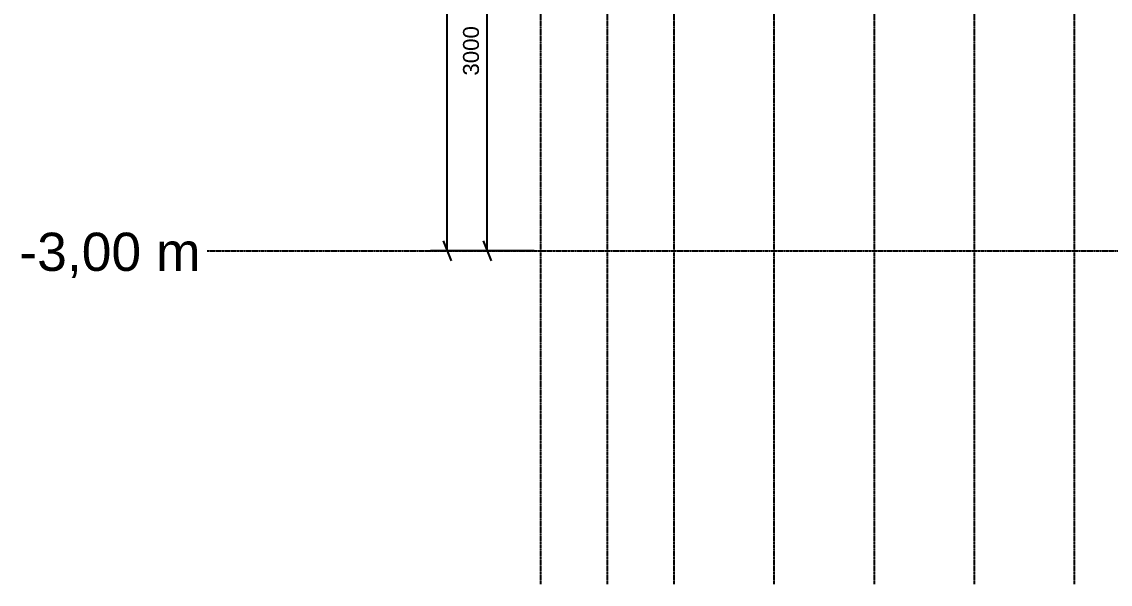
# Model space of a CAD drawing. Header units: millimetres. Extents: x -57554 to 16546, y 2142 to 98430.
# Drawn here: x -53557 to -45402, y 75375 to 79593 of the extents above; entities that cross this region are included whole.
import ezdxf

# ---------------------------------------------------------------- set-up
doc = ezdxf.new("R2010")
doc.units = ezdxf.units.MM
doc.linetypes.add('DXK_LINE_DOT3', pattern=[5.9187, 2.979, -0.9799, 0.9799, -0.9799])
doc.layers.add('S-Z23-A_DIMENSIONS', color=7, linetype='Continuous')
doc.styles.add('Arial', font='ARIAL.TTF', dxfattribs={"height": 0.2})

msp = doc.modelspace()

# ---------------------------------------------------------------- linework, layer by layer
at = {"color": 1, "linetype": 'DXK_LINE_DOT3'}
for p, q in [((-49669.5, 75374.6), (-49669.5, 87874.6)), ((-49169.5, 75374.6), (-49169.5, 87874.6)), ((-48669.5, 75374.6), (-48669.5, 87874.6)), ((-47919.5, 75374.6), (-47919.5, 87874.6)), ((-47169.5, 75374.6), (-47169.5, 87874.6)), ((-46419.5, 75374.6), (-46419.5, 87874.6)), ((-45669.5, 75374.6), (-45669.5, 87874.6)), ((-52169.5, 77874.6), (-39169.5, 77874.6))]:
    msp.add_line(p, q, dxfattribs=at)
at = {"layer": 'S-Z23-A_DIMENSIONS'}
for p, q in [((-50369.5, 77874.6), (-50369.5, 85374.6)), ((-50069.5, 77874.6), (-50069.5, 80874.6)), ((-50399.5, 77949.6), (-50339.5, 77799.6)), ((-50099.5, 77949.6), (-50039.5, 77799.6)), ((-49719.5, 77874.6), (-50494.5, 77874.6)), ((-49719.5, 77874.6), (-50194.5, 77874.6))]:
    msp.add_line(p, q, dxfattribs=at)

# ---------------------------------------------------------------- texts
at = {"color": 5, "linetype": 'Continuous', "style": 'Arial'}
msp.add_text('-3,00 m', height=286.52, dxfattribs=at).set_placement((-53575.1, 77724.6))

# ---------------------------------------------------------------- next in the draw order: wipeouts: each hides what was drawn before it
msp.add_wipeout([(-50107, 79584.9), (-50282, 79584.9), (-50282, 79164.3), (-50107, 79164.3)]).dxf.layer = 'S-Z23-A_DIMENSIONS'

# ---------------------------------------------------------------- next in the draw order: texts
at = {"layer": 'S-Z23-A_DIMENSIONS', "style": 'Arial'}
msp.add_text('3000', height=119.38, rotation=90.00021, dxfattribs=at).set_placement((-50132, 79189.3))

doc.saveas('drawing.dxf')
